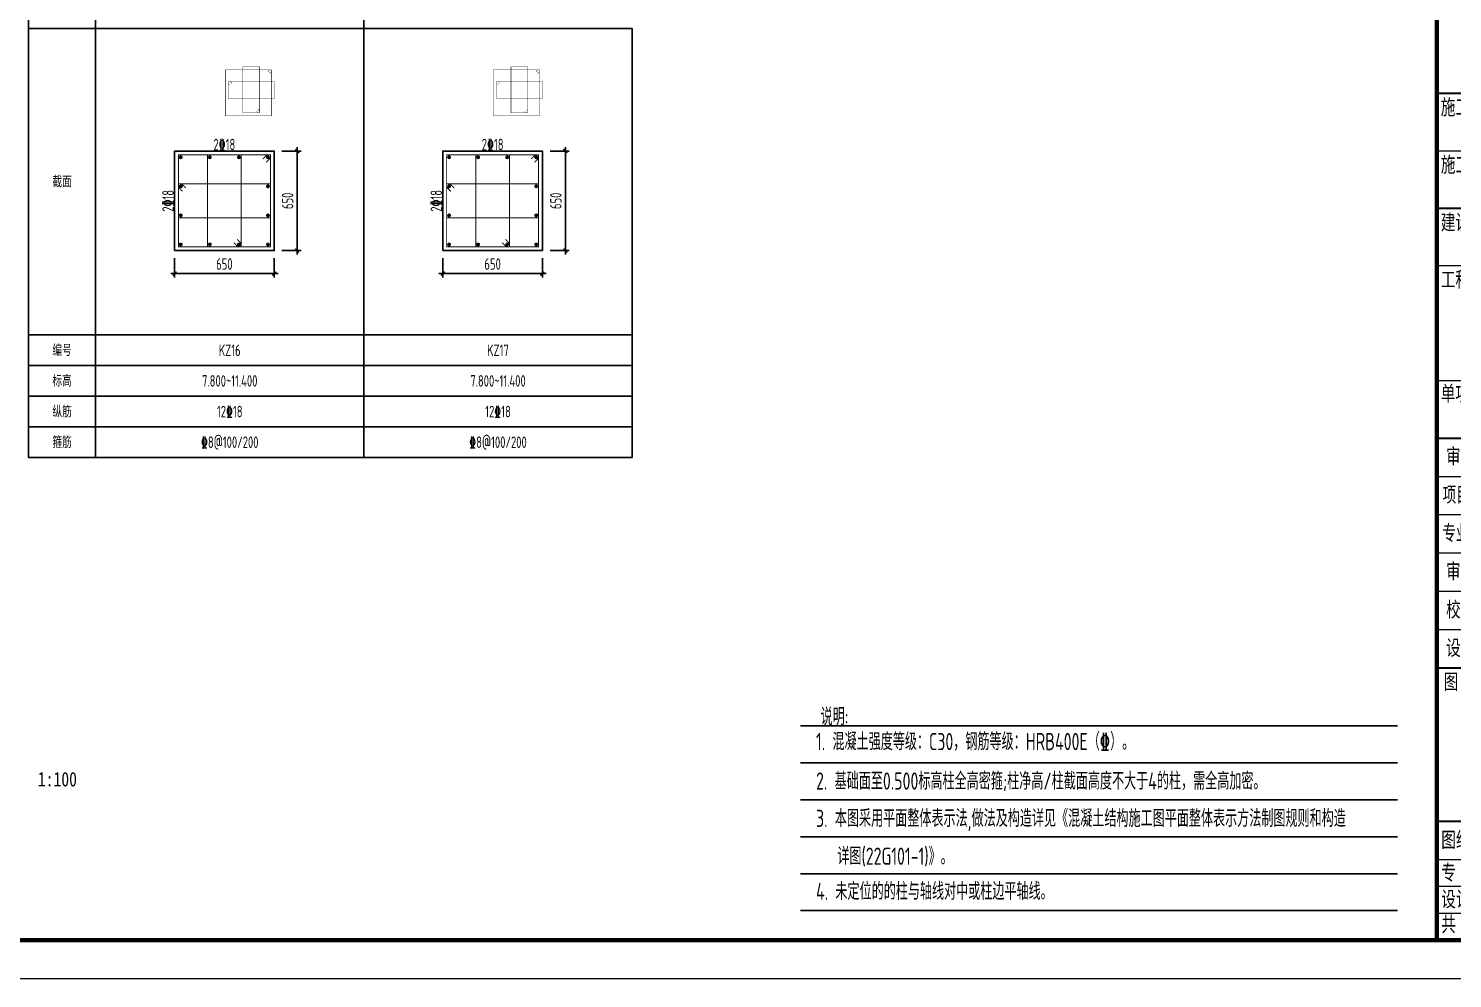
# Model space of a CAD drawing. Extents: x 3968514 to 5230306, y -516551 to -228246.
# Drawn here: x 4799936 to 4837094, y -359553 to -334753 of the extents above; entities that cross this region are included whole.
import ezdxf
from ezdxf.enums import TextEntityAlignment as Align

# ---------------------------------------------------------------- set-up
doc = ezdxf.new("R2010")
doc.units = 0
doc.header["$LTSCALE"] = 1000
doc.header["$MEASUREMENT"] = 0
for name, color, linetype in [('-S-text', 7, 'Continuous'), ('PUB_TEXT', 7, 'Continuous'), ('桩-说明', 7, 'Continuous')]:
    doc.layers.add(name, color=color, linetype=linetype)
for name, color, linetype, lineweight in [('COLU-DE', 7, 'Continuous', 25), ('COLU-DE-DIM', 3, 'Continuous', 25), ('COLU-YW', 7, 'Continuous', 25), ('FRAME', 3, 'Continuous', 18), ('REIN-D', 6, 'Continuous', 50), ('REIN-L', 1, 'Continuous', 50), ('TAB', 144, 'Continuous', 25), ('TAB-TEXT', 7, 'Continuous', 25)]:
    doc.layers.add(name, color=color, linetype=linetype, lineweight=lineweight)
doc.styles.add('-黑体', font='simhei.ttf', dxfattribs={"width": 0.8})
doc.styles.add('FRAME', font='simhei.ttf', dxfattribs={"width": 0.7})
doc.styles.add('FromPkpm', font='Tssdeng.shx', dxfattribs={"width": 0.7, "bigfont": 'hztxt.shx'})
doc.styles.add('TSSD_REIN', font='Tssdeng.shx', dxfattribs={"width": 0.7, "bigfont": 'hztxt.shx'})
doc.dimstyles.new('Pkpm_1', dxfattribs={"dimtxt": 250, "dimasz": 100, "dimexe": 100, "dimexo": 0.0625, "dimgap": 100, "dimtad": 1, "dimdec": 0, "dimrnd": 1, "dimzin": 0, "dimdsep": 46, "dimtxsty": 'FromPkpm', "dimblk1": 'ARCHTICK', "dimblk2": 'ARCHTICK', "dimsah": 1, "dimcen": 0.09, "dimdle": 100, "dimadec": 0, "dimazin": 0, "dimtfac": 1, "dimtdec": 0, "dimtix": 1, "dimtmove": 2, "dimatfit": 1, "dimfxl": 1, "dimtolj": 1, "dimtzin": 0, "dimarcsym": 0})

# ---------------------------------------------------------------- blocks, each defined once
blk = doc.blocks.new('A$C0B803521')
at = {"layer": 'FRAME', "lineweight": 70}
blk.add_line((-23943, 92652), (-23943, 35252), dxfattribs=at)
at = {"layer": 'FRAME', "lineweight": 35}
for p, q in [((-16943, 57352), (-23943, 57352)), ((-16943, 54352), (-23943, 54352)), ((-16943, 48352), (-23943, 48352)), ((-16943, 42352), (-23943, 42352)), ((-16943, 38352), (-23943, 38352))]:
    blk.add_line(p, q, dxfattribs=at)
at = {"layer": 'FRAME', "lineweight": 18}
for p, q in [((-16943, 55852), (-23943, 55852)), ((-16943, 52852), (-23943, 52852)), ((-16943, 49852), (-23943, 49852)), ((-16943, 47352), (-23943, 47352)), ((-16943, 46352), (-23943, 46352)), ((-16943, 45352), (-23943, 45352)), ((-16943, 44352), (-23943, 44352)), ((-16943, 43352), (-23943, 43352)), ((-16943, 37352), (-23943, 37352)), ((-16943, 36652), (-23943, 36652)), ((-16943, 35952), (-23943, 35952)), ((-100043, 34252), (-15943, 34252))]:
    blk.add_line(p, q, dxfattribs=at)
at = {"layer": 'FRAME', "lineweight": 140}
blk.add_line((-97543, 35252), (-16943, 35252), dxfattribs=at)
at = {"layer": 'FRAME', "char_height": 400, "style": 'FRAME'}
for s, insert, width, attachment_point in [('施工图审查机构', (-23843, 57202), 5412.54, 1), ('施工图审查合格书编号', (-23843, 55702), 6008.14, 1), ('建设单位', (-23843, 54193), 2375.25, 1), ('工程名称', (-23843, 52702), 2368.14, 1), ('单项工程', (-23843, 49725), 2349.15, 1), ('审    定', (-22943, 47865), 2342.03, 5), ('审    核', (-22943, 44865), 2356.27, 5), ('校    对', (-22943, 43865), 2370.51, 5), ('设    计', (-22943, 42865), 2363.39, 5), (' 图    名', (-23959, 42202), 1860.82, 1), ('图纸编号', (-23068, 37852), 2325.42, 5), ('专    业', (-23068, 37002), 2057.29, 5), ('设计阶段', (-23068, 36302), 2361.02, 5), ('共    张', (-23068, 35652), 2045.42, 5)]:
    blk.add_mtext(s, dxfattribs=dict(at, insert=insert, width=width, attachment_point=attachment_point))
at = {"layer": 'FRAME', "lineweight": 18, "char_height": 400, "attachment_point": 5, "style": 'FRAME'}
for s, insert, width in [('{\\W0.65;项目负责人}', (-22908, 46865), 2758.64), ('{\\W0.65;专业负责人}', (-22915, 45865), 2763.05)]:
    blk.add_mtext(s, dxfattribs=dict(at, insert=insert, width=width))
blk = doc.blocks.new('_ArchTick')
at = {"color": 0, "linetype": 'ByBlock', "const_width": 0.4}
blk.add_lwpolyline([(-0.5, -0.5), (0.5, 0.5)], dxfattribs=at)
blk = doc.blocks.new('*D528')
at = {"layer": 'COLU-DE-DIM', "color": 0, "lineweight": -2, "transparency": 16777216}
for p, q in [((4803747, -340753), (4803747, -341253)), ((4806347, -340753), (4806347, -341253)), ((4803647, -341153), (4806447, -341153))]:
    blk.add_line(p, q, dxfattribs=at)
at = {"layer": 'Defpoints', "color": 0, "transparency": 16777216}
for p in [(4803747, -340553), (4806347, -340553), (4806347, -341153)]:
    blk.add_point(p, dxfattribs=at)
at = {"layer": 'COLU-DE-DIM', "color": 0, "lineweight": -2, "transparency": 16777216, "xscale": 100, "yscale": 100, "zscale": 100, "rotation": 180}
blk.add_blockref('_ArchTick', (4803747, -341153), dxfattribs=at)
at = {"layer": 'COLU-DE-DIM', "color": 0, "lineweight": -2, "transparency": 16777216, "xscale": 100, "yscale": 100, "zscale": 100}
blk.add_blockref('_ArchTick', (4806347, -341153), dxfattribs=at)
at = {"layer": 'COLU-DE-DIM', "color": 7, "transparency": 16777216, "insert": (4805047, -340903), "char_height": 300, "attachment_point": 5, "style": 'FromPkpm'}
blk.add_mtext('\\A1;650', dxfattribs=at)
blk = doc.blocks.new('*D527')
at = {"layer": 'COLU-DE-DIM', "color": 0, "lineweight": -2, "transparency": 16777216}
for p, q in [((4806547, -337953), (4807047, -337953)), ((4806947, -340653), (4806947, -337853)), ((4806547, -340553), (4807047, -340553))]:
    blk.add_line(p, q, dxfattribs=at)
at = {"layer": 'Defpoints', "color": 0, "transparency": 16777216}
for p in [(4806347, -337953), (4806947, -337953), (4806347, -340553)]:
    blk.add_point(p, dxfattribs=at)
at = {"layer": 'COLU-DE-DIM', "color": 0, "lineweight": -2, "transparency": 16777216, "xscale": 100, "yscale": 100, "zscale": 100}
for p, rotation in [((4806947, -337953), 90), ((4806947, -340553), 270)]:
    blk.add_blockref('_ArchTick', p, dxfattribs=dict(at, rotation=rotation))
at = {"layer": 'COLU-DE-DIM', "color": 7, "transparency": 16777216, "insert": (4806697, -339253), "char_height": 300, "attachment_point": 5, "rotation": 90, "style": 'FromPkpm'}
blk.add_mtext('\\A1;650', dxfattribs=at)
blk = doc.blocks.new('*D448')
at = {"layer": 'COLU-DE-DIM', "color": 0, "lineweight": -2, "transparency": 16777216}
for p, q in [((4810747, -340753), (4810747, -341253)), ((4813347, -340753), (4813347, -341253)), ((4810647, -341153), (4813447, -341153))]:
    blk.add_line(p, q, dxfattribs=at)
at = {"layer": 'Defpoints', "color": 0, "transparency": 16777216}
for p in [(4810747, -340553), (4813347, -340553), (4813347, -341153)]:
    blk.add_point(p, dxfattribs=at)
at = {"layer": 'COLU-DE-DIM', "color": 0, "lineweight": -2, "transparency": 16777216, "xscale": 100, "yscale": 100, "zscale": 100, "rotation": 180}
blk.add_blockref('_ArchTick', (4810747, -341153), dxfattribs=at)
at = {"layer": 'COLU-DE-DIM', "color": 0, "lineweight": -2, "transparency": 16777216, "xscale": 100, "yscale": 100, "zscale": 100}
blk.add_blockref('_ArchTick', (4813347, -341153), dxfattribs=at)
at = {"layer": 'COLU-DE-DIM', "color": 7, "transparency": 16777216, "insert": (4812047, -340903), "char_height": 300, "attachment_point": 5, "style": 'FromPkpm'}
blk.add_mtext('\\A1;650', dxfattribs=at)
blk = doc.blocks.new('*D447')
at = {"layer": 'COLU-DE-DIM', "color": 0, "lineweight": -2, "transparency": 16777216}
for p, q in [((4813547, -337953), (4814047, -337953)), ((4813947, -340653), (4813947, -337853)), ((4813547, -340553), (4814047, -340553))]:
    blk.add_line(p, q, dxfattribs=at)
at = {"layer": 'Defpoints', "color": 0, "transparency": 16777216}
for p in [(4813347, -337953), (4813947, -337953), (4813347, -340553)]:
    blk.add_point(p, dxfattribs=at)
at = {"layer": 'COLU-DE-DIM', "color": 0, "lineweight": -2, "transparency": 16777216, "xscale": 100, "yscale": 100, "zscale": 100}
for p, rotation in [((4813947, -337953), 90), ((4813947, -340553), 270)]:
    blk.add_blockref('_ArchTick', p, dxfattribs=dict(at, rotation=rotation))
at = {"layer": 'COLU-DE-DIM', "color": 7, "transparency": 16777216, "insert": (4813697, -339253), "char_height": 300, "attachment_point": 5, "rotation": 90, "style": 'FromPkpm'}
blk.add_mtext('\\A1;650', dxfattribs=at)

msp = doc.modelspace()

# ---------------------------------------------------------------- linework, layer by layer
at = {"layer": '-S-text', "color": 8}
for p, q in [((4820077.67003, -352957.8867, -0.30417), (4835655.31692, -352957.8867, -0.30417)), ((4820077.67003, -353922.5275, -0.30417), (4835655.31692, -353922.5275, -0.30417)), ((4820077.67003, -354887.16829, -0.30417), (4835655.31692, -354887.16829, -0.30417)), ((4820077.67003, -355851.80909, -0.30417), (4835655.31692, -355851.80909, -0.30417)), ((4820077.67003, -356816.44988, -0.30417), (4835655.31692, -356816.44988, -0.30417)), ((4820077.67003, -357781.09067, -0.30417), (4835655.31692, -357781.09067, -0.30417))]:
    msp.add_line(p, q, dxfattribs=at)
at = {"layer": 'COLU-DE'}
for points in [[(4803747.48787, -340553.30253), (4806347.48787, -340553.30253), (4806347.48787, -337953.30253), (4803747.48787, -337953.30253)], [(4810747.48787, -340553.30253), (4813347.48787, -340553.30253), (4813347.48787, -337953.30253), (4810747.48787, -337953.30253)]]:
    msp.add_lwpolyline(points, close=True, dxfattribs=at)
at = {"layer": 'REIN-D', "const_width": 50}
for points in [[(4803934.98787, -338115.80253, 1), (4803884.98787, -338115.80253, 1)], [(4804693.32186, -338115.80253, 1), (4804643.32186, -338115.80253, 1)], [(4805451.65389, -338115.80253, 1), (4805401.65389, -338115.80253, 1)], [(4806209.98787, -338115.80253, 1), (4806159.98787, -338115.80253, 1)], [(4810934.98787, -338115.80253, 1), (4810884.98787, -338115.80253, 1)], [(4811693.32186, -338115.80253, 1), (4811643.32186, -338115.80253, 1)], [(4812451.65389, -338115.80253, 1), (4812401.65389, -338115.80253, 1)], [(4813209.98787, -338115.80253, 1), (4813159.98787, -338115.80253, 1)], [(4803934.98787, -338874.13652, 1), (4803884.98787, -338874.13652, 1)], [(4806209.98787, -338874.13652, 1), (4806159.98787, -338874.13652, 1)], [(4810934.98787, -338874.13652, 1), (4810884.98787, -338874.13652, 1)], [(4813209.98787, -338874.13652, 1), (4813159.98787, -338874.13652, 1)], [(4803934.98787, -339632.46855, 1), (4803884.98787, -339632.46855, 1)], [(4806209.98787, -339632.46855, 1), (4806159.98787, -339632.46855, 1)], [(4810934.98787, -339632.46855, 1), (4810884.98787, -339632.46855, 1)], [(4813209.98787, -339632.46855, 1), (4813159.98787, -339632.46855, 1)], [(4803934.98787, -340390.80253, 1), (4803884.98787, -340390.80253, 1)], [(4804693.32186, -340390.80253, 1), (4804643.32186, -340390.80253, 1)], [(4805451.65389, -340390.80253, 1), (4805401.65389, -340390.80253, 1)], [(4806209.98787, -340390.80253, 1), (4806159.98787, -340390.80253, 1)], [(4810934.98787, -340390.80253, 1), (4810884.98787, -340390.80253, 1)], [(4811693.32186, -340390.80253, 1), (4811643.32186, -340390.80253, 1)], [(4812451.65389, -340390.80253, 1), (4812401.65389, -340390.80253, 1)], [(4813209.98787, -340390.80253, 1), (4813159.98787, -340390.80253, 1)]]:
    msp.add_lwpolyline(points, format="xyb", close=True, dxfattribs=at)
at = {"layer": 'REIN-L'}
for points, const_width in [([(4806219.49569, -335930.48808), (4806272.48787, -335877.49784), (4806272.48787, -335833.30253), (4805072.48787, -335833.30253), (4805072.48787, -337033.30253), (4806272.48787, -337033.30253), (4806272.48787, -335833.30253), (4806228.29451, -335833.30253), (4806175.30233, -335886.29472)], 10), ([(4813219.49569, -335930.48808), (4813272.48787, -335877.49784), (4813272.48787, -335833.30253), (4812072.48787, -335833.30253), (4812072.48787, -337033.30253), (4813272.48787, -337033.30253), (4813272.48787, -335833.30253), (4813228.29451, -335833.30253), (4813175.30233, -335886.29472)], 10), ([(4806141.50545, -338247.67363), (4806247.48787, -338141.6912), (4806247.48787, -338053.30253), (4803847.48787, -338053.30253), (4803847.48787, -340453.30253), (4806247.48787, -340453.30253), (4806247.48787, -338053.30253), (4806159.0992, -338053.30253), (4806053.11678, -338159.28495)], 25), ([(4813141.50545, -338247.67363), (4813247.48787, -338141.6912), (4813247.48787, -338053.30253), (4810847.48787, -338053.30253), (4810847.48787, -340453.30253), (4813247.48787, -340453.30253), (4813247.48787, -338053.30253), (4813159.0992, -338053.30253), (4813053.11678, -338159.28495)], 25)]:
    msp.add_lwpolyline(points, dxfattribs=dict(at, const_width=const_width))
at = {"layer": 'REIN-L', "color": 6}
for points, const_width in [([(4805871.13631, -336905.31034), (4805924.12655, -336958.30253), (4805968.32186, -336958.30253), (4805968.32186, -335758.30253), (4805526.65389, -335758.30253), (4805526.65389, -336958.30253), (4805968.32186, -336958.30253), (4805968.32186, -336914.10722), (4805915.32967, -336861.11699)], 10), ([(4812871.13631, -336905.31034), (4812924.12655, -336958.30253), (4812968.32186, -336958.30253), (4812968.32186, -335758.30253), (4812526.65389, -335758.30253), (4812526.65389, -336958.30253), (4812968.32186, -336958.30253), (4812968.32186, -336914.10722), (4812915.32967, -336861.11699)], 10), ([(4805244.67342, -336190.46074), (4805191.68123, -336137.46855), (4805147.48787, -336137.46855), (4805147.48787, -336579.13652), (4806347.48787, -336579.13652), (4806347.48787, -336137.46855), (4805147.48787, -336137.46855), (4805147.48787, -336181.66386), (4805200.48006, -336234.65409)], 10), ([(4812244.67342, -336190.46074), (4812191.68123, -336137.46855), (4812147.48787, -336137.46855), (4812147.48787, -336579.13652), (4813347.48787, -336579.13652), (4813347.48787, -336137.46855), (4812147.48787, -336137.46855), (4812147.48787, -336181.66386), (4812200.48006, -336234.65409)], 10), ([(4805294.7828, -340347.32011), (4805400.76522, -340453.30253), (4805489.15389, -340453.30253), (4805489.15389, -338053.30253), (4804605.82186, -338053.30253), (4804605.82186, -340453.30253), (4805489.15389, -340453.30253), (4805489.15389, -340364.91386), (4805383.17147, -340258.93144)], 25), ([(4812294.7828, -340347.32011), (4812400.76522, -340453.30253), (4812489.15389, -340453.30253), (4812489.15389, -338053.30253), (4811605.82186, -338053.30253), (4811605.82186, -340453.30253), (4812489.15389, -340453.30253), (4812489.15389, -340364.91386), (4812383.17147, -340258.93144)], 25), ([(4804041.85897, -338917.61894), (4803935.87655, -338811.63652), (4803847.48787, -338811.63652), (4803847.48787, -339694.96855), (4806247.48787, -339694.96855), (4806247.48787, -338811.63652), (4803847.48787, -338811.63652), (4803847.48787, -338900.02324), (4803953.4703, -339006.00761)], 25), ([(4811041.85897, -338917.61894), (4810935.87655, -338811.63652), (4810847.48787, -338811.63652), (4810847.48787, -339694.96855), (4813247.48787, -339694.96855), (4813247.48787, -338811.63652), (4810847.48787, -338811.63652), (4810847.48787, -338900.02324), (4810953.4703, -339006.00761)], 25)]:
    msp.add_lwpolyline(points, dxfattribs=dict(at, const_width=const_width))
at = {"layer": 'TAB'}
for p, q in [((4799937.48787, -342753.30351), (4801687.48787, -342753.30351)), ((4801687.48787, -342753.30253), (4808687.48787, -342753.30253)), ((4808687.48787, -342753.30253), (4815687.48787, -342753.30253)), ((4799937.48787, -343553.30351), (4801687.48787, -343553.30351)), ((4801687.48787, -343553.30253), (4808687.48787, -343553.30253)), ((4808687.48787, -343553.30253), (4815687.48787, -343553.30253)), ((4799937.48787, -344353.30351), (4801687.48787, -344353.30351)), ((4801687.48787, -344353.30253), (4808687.48787, -344353.30253)), ((4808687.48787, -344353.30253), (4815687.48787, -344353.30253)), ((4799937.48787, -345153.30351), (4801687.48787, -345153.30351)), ((4801687.48787, -345153.30253), (4808687.48787, -345153.30253)), ((4808687.48787, -345153.30253), (4815687.48787, -345153.30253))]:
    msp.add_line(p, q, dxfattribs=at)
for points in [[(4799937.48787, -323553.30351), (4801687.48787, -323553.30351), (4801687.48787, -334753.30351), (4799937.48787, -334753.30351)], [(4808687.48787, -323553.30351), (4801687.48787, -323553.30351), (4801687.48787, -334753.30351), (4808687.48787, -334753.30351)], [(4799937.48787, -334753.30351), (4801687.48787, -334753.30351), (4801687.48787, -345953.30351), (4799937.48787, -345953.30351)], [(4808687.48787, -334753.30351), (4801687.48787, -334753.30351), (4801687.48787, -345953.30253), (4808687.48787, -345953.30253)], [(4815687.48787, -334753.30351), (4808687.48787, -334753.30351), (4808687.48787, -345953.30253), (4815687.48787, -345953.30253)]]:
    msp.add_lwpolyline(points, close=True, dxfattribs=at)

# ---------------------------------------------------------------- block references
msp.add_blockref('A$C0B803521', (4860630.60781, -393805.3043))

# ---------------------------------------------------------------- texts
at = {"layer": 'COLU-YW', "style": 'FromPkpm', "width": 0.7}
for p in [(4805047.48787, -337933.30253), (4812047.48787, -337933.30253)]:
    msp.add_text('2%%13218', height=300, dxfattribs=at).set_placement(p, align=Align.CENTER)
for p in [(4803727.48787, -339253.30253), (4810727.48787, -339253.30253)]:
    msp.add_text('2%%13218', height=300, rotation=90, dxfattribs=at).set_placement(p, align=Align.CENTER)
at = {"layer": 'PUB_TEXT', "style": '-黑体', "width": 0.8}
msp.add_text('1:100', height=375.527426, dxfattribs=at).set_placement((4800179.47785, -354537.67833))
at = {"layer": 'TAB-TEXT', "style": 'FromPkpm', "width": 0.7}
for s, p in [('截面', (4800812.48787, -338753.30351)), ('编号', (4800812.48787, -343153.30351)), ('KZ16', (4805187.48787, -343153.30253)), ('KZ17', (4812187.48787, -343153.30253)), ('标高', (4800812.48787, -343953.30351)), ('7.800~11.400', (4805187.48787, -343953.30253)), ('7.800~11.400', (4812187.48787, -343953.30253)), ('纵筋', (4800812.48787, -344753.30351)), ('12%%13218', (4805187.48787, -344753.30253)), ('12%%13218', (4812187.48787, -344753.30253)), ('箍筋', (4800812.48787, -345553.30351)), ('%%1328@100/200', (4805187.48787, -345553.30253)), ('%%1328@100/200', (4812187.48787, -345553.30253))]:
    msp.add_text(s, height=300, dxfattribs=at).set_placement(p, align=Align.MIDDLE_CENTER)
at = {"layer": '桩-说明', "style": 'TSSD_REIN', "width": 0.7}
for s, p in [('说明:', (4820605.18233, -352942.5073, -0.30417)), ('1. 混凝土强度等级：C30，钢筋等级：HRB400E（\x84）。', (4820484.11298, -353592.76321, -0.30417)), ('2. 基础面至0.500标高柱全高密箍;柱净高/柱截面高度不大于4的柱，需全高加密。', (4820485.65048, -354623.24938, -0.30417)), ('3. 本图采用平面整体表示法,做法及构造详见《混凝土结构施工图平面整体表示方法制图规则和构造', (4820485.65048, -355597.04697, -0.30417)), ('详图(22G101-1)》。 ', (4821041.77873, -356584.51808, -0.30417)), ('4. 未定位的的柱与轴线对中或柱边平轴线。', (4820485.65048, -357500.03181, -0.30417))]:
    msp.add_text(s, height=450, dxfattribs=at).set_placement(p)

# ---------------------------------------------------------------- dimensions: what is measured, and where the dimension line sits
at = {"layer": 'COLU-DE-DIM'}
for p1, p2, picture, middle in [((4806347.48787, -340553.30253), (4806347.48787, -337953.30253), '*D527', (4806697.48787, -339253.30253)), ((4813347.48787, -340553.30253), (4813347.48787, -337953.30253), '*D447', (4813697.48787, -339253.30253)), ((4803747.48787, -340553.30253), (4806347.48787, -340553.30253), '*D528', (4805047.48787, -340903.30253)), ((4810747.48787, -340553.30253), (4813347.48787, -340553.30253), '*D448', (4812047.48787, -340903.30253))]:
    dim = msp.add_aligned_dim(p1=p1, p2=p2, distance=-600, dimstyle='Pkpm_1', override={"dimscale": 1, "dimtxt": 300, "dimasz": 100, "dimexe": 100, "dimexo": 200, "dimtad": 1, "dimjust": 0, "dimtih": 0, "dimtoh": 0, "dimlfac": 0.25, "dimdle": 100, "dimclrt": 7, "dimtix": 1, "dimtmove": 2, "dimatfit": 3}, dxfattribs=at)
    dim.commit()
    dim.dimension.update_dxf_attribs({"geometry": picture, "text_midpoint": middle})

doc.saveas('drawing.dxf')
